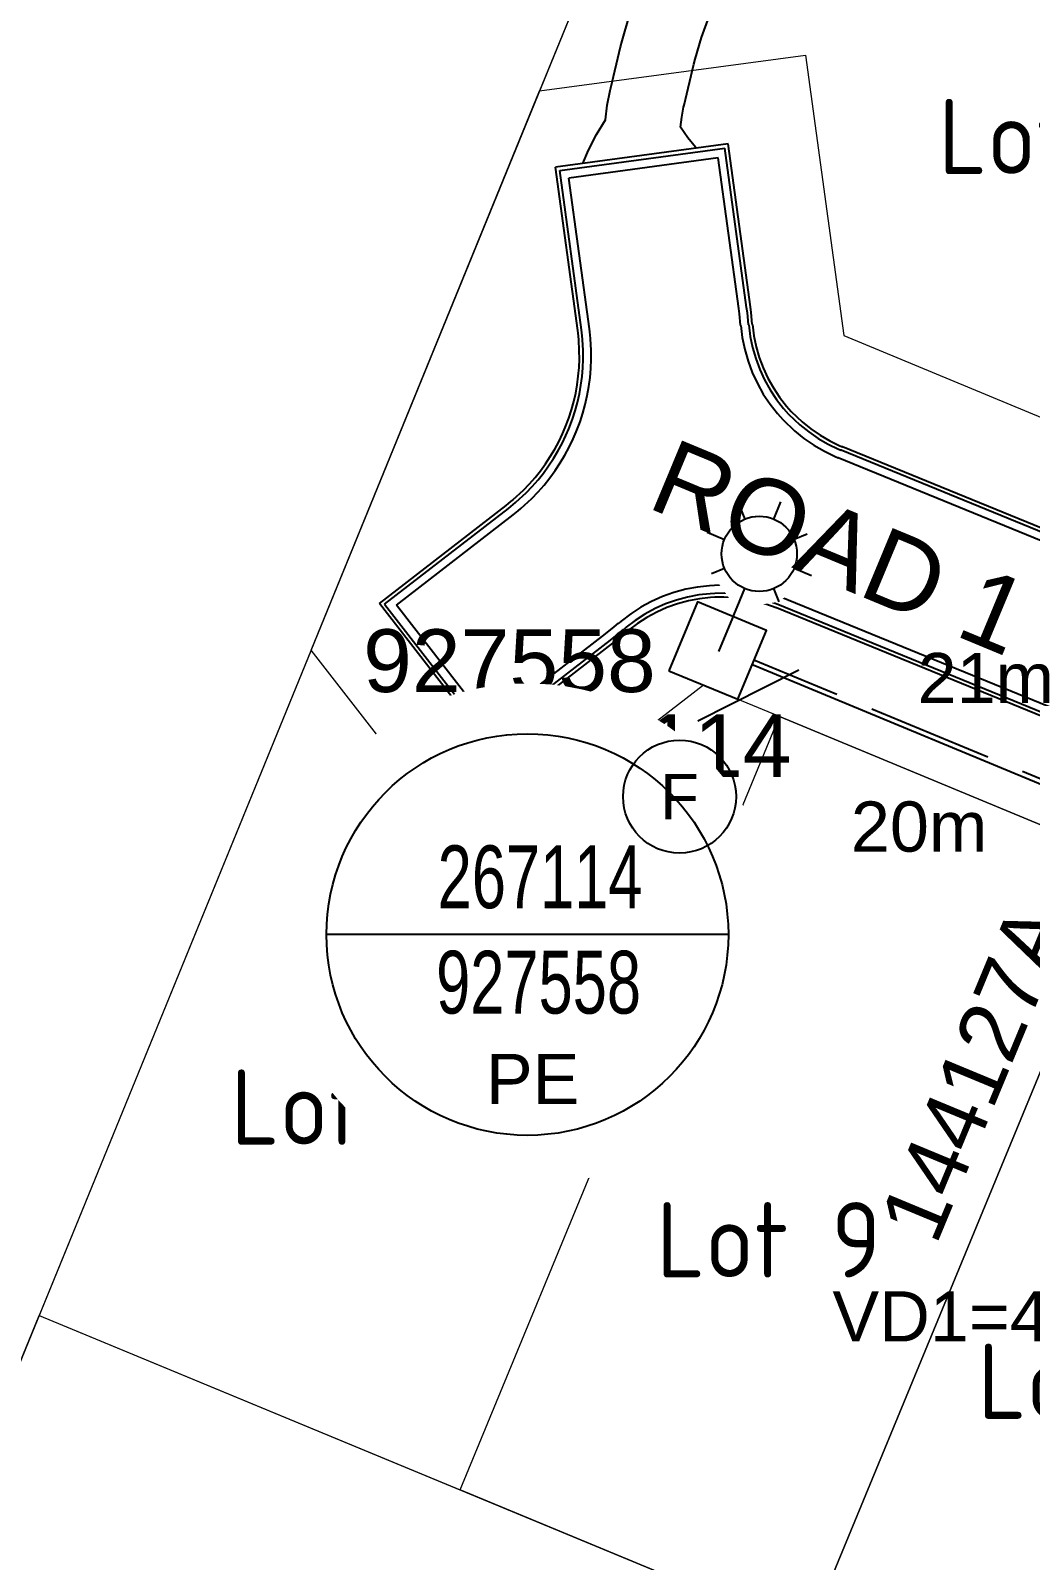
# Model space of a CAD drawing. Header units: metres. Extents: x 280551 to 281020, y 6140654 to 6141128.
# Drawn here: x 280695.5 to 280735.3, y 6140788.2 to 6140849.2 of the extents above; entities that cross this region are included whole.
import ezdxf
from ezdxf.enums import TextEntityAlignment as Align

# ---------------------------------------------------------------- set-up
doc = ezdxf.new("R2010")
doc.units = ezdxf.units.M
doc.linetypes.add('IE Trench LV', pattern=[6.5, 5, -1.5])
doc.layers.get('0').update_dxf_attribs({"color": 6})
for name, color, linetype in [('_User Miscellaneous1', 251, 'Continuous'), ('Equip_LV_NEW', 2, 'Continuous'), ('Equip_SP_SL_NEW', 2, 'Continuous'), ('Mains_LV_New_R17', 2, 'Continuous'), ('Notes_LV_MISC', 7, 'Continuous'), ('Notes_SL_MISC', 7, 'Continuous'), ('Notes_SP_MISC', 7, 'Continuous'), ('Notes_SP_NEW', 2, 'Continuous'), ('SupportsUG_SP_LV_SL_NEW', 2, 'Continuous'), ('Trench_SP_NEW', 2, 'Continuous')]:
    doc.layers.add(name, color=color, linetype=linetype)
for name, color, linetype, lineweight in [('Cadastre Developer_SP_NEW', 2, 'Continuous', 5), ('Cadastre Easements_SP_NEW', 2, 'Continuous', 5), ('Cadastre Land Parcels_SP_EXT', 9, 'Continuous', 5), ('Cadastre Roads_SP_NEW', 2, 'Continuous', 5)]:
    doc.layers.add(name, color=color, linetype=linetype, lineweight=lineweight)
doc.styles.add('iecARIAL', font='arial.ttf', dxfattribs={"height": 2})
doc.styles.add('LotNum', font='isocp.shx', dxfattribs={"height": 1.8})
doc.styles.add('POLE_LABEL', font='arial.ttf')
doc.styles.add('SL_LABEL', font='arial.ttf')
doc.styles.get("Standard").update_dxf_attribs({"font": 'arial.ttf'})
doc.linetypes.add('Cable 5', pattern='A,10,-1,["o",Standard,S=2,R=0,X=-1,Y=-0.7],-1e-05,["o",Standard,S=2,R=0,X=-0.2,Y=-0.7],-1.2', length=12.20001)
doc.linetypes.add('Cable New UG', pattern='A,7,-0.25,["x",Standard,S=2,R=0,X=0.2,Y=-0.8],-2.1', length=9.35)
doc.linetypes.add('IE Trench HV', pattern='A,7,-0.2,["/",Standard,S=3,R=0,X=0.6,Y=-1.4],-2.5', length=9.7)
doc.linetypes.add('IECLCABD1', pattern='A,5.25,-0.1,["o",Standard,S=2,R=0,X=1.5,Y=-0.7],-4', length=9.35)

# ---------------------------------------------------------------- blocks, each defined once
blk = doc.blocks.new('*U126')
for tag, flags, p in [('LEGEND', 9, (1.5, 0.6)), ('SUBURB', 9, (1.5, 0.2)), ('STREETNAME', 9, (1.5, 0)), ('PARENT', 9, (1.5, 0.4)), ('Z', 1, (1.5, -0.6)), ('LOCATION', 9, (1.5, -0.2)), ('NOTES', 9, (1.5, -0.4))]:
    blk.add_attdef(tag, text='', height=0.2, dxfattribs=dict(flags=flags)).set_placement(p, align=Align.MIDDLE_LEFT)
blk.add_wipeout([(-2.475, 3), (2.475, 3), (2.475, 1.02), (-2.475, 1.02)])
at = {"lineweight": -3}
blk.add_lwpolyline([(-2.475, 3), (2.475, 3), (2.475, 1.02), (-2.475, 1.02)], close=True, dxfattribs=at)
for tag, height, flags, p in [('ASSET_NUM', 2.5, 8, (2, 4)), ('STREET_CODE', 0.2, 9, (1.5, 2)), ('OWNED_BY', 0.2, 9, (1.5, 1.8)), ('OPERATED_BY', 0.2, 9, (1.5, 1.6)), ('STATE', 0.2, 9, (1.5, 1.2)), ('MAINTAINED_BY', 0.2, 9, (1.5, 1.4)), ('SUPPORT_TYPE', 0.2, 9, (1.5, 1)), ('USAGE', 0.2, 9, (1.5, 0.8))]:
    blk.add_attdef(tag, text='', height=height, dxfattribs=dict(flags=flags)).set_placement(p, align=Align.MIDDLE_LEFT)
blk = doc.blocks.new('COLUMN_NEW')
for tag, height, flags, p in [('ASSET_NUM', 2.5, 8, (2, 2)), ('STREETNAME', 0.2, 9, (1.5, -2)), ('LOCATION', 0.2, 9, (1.5, -2.2)), ('NOTES', 0.2, 9, (1.5, -2.4)), ('Z', 0.2, 1, (1.5, -2.8)), ('LABEL_ALIGNMENT', 0.2, 9, (1.5, -2.6))]:
    blk.add_attdef(tag, text='', height=height, dxfattribs=dict(flags=flags)).set_placement(p, align=Align.MIDDLE_LEFT)
blk.add_wipeout([(-1.485, -1.485), (1.485, -1.485), (1.485, 1.485), (-1.485, 1.485)])
at = {"lineweight": -3}
blk.add_lwpolyline([(-1.485, -1.485), (1.485, -1.485), (1.485, 1.485), (-1.485, 1.485)], close=True, dxfattribs=at)
at = {"style": 'POLE_LABEL', "flags": 9}
blk.add_attdef('STRUCTURE_PLANT_NUMBER', text='', height=0.2, dxfattribs=at).set_placement((1.5, 0.242), align=Align.MIDDLE_LEFT)
at = {"flags": 9}
for tag, p in [('STREET_CODE', (1.5, 0)), ('OWNED_BY', (1.5, -0.4)), ('OPERATED_BY', (1.5, -0.6)), ('COLUMN_TYPE', (1.5, -0.2)), ('STATE', (1.5, -1)), ('USAGE', (1.5, -1.2)), ('MAINTAINED_BY', (1.5, -0.8)), ('SUBURB', (1.5, -1.8)), ('LEGEND', (1.5, -1.4)), ('PARENT', (1.5, -1.6))]:
    blk.add_attdef(tag, text='', height=0.2, dxfattribs=at).set_placement(p, align=Align.MIDDLE_LEFT)
blk = doc.blocks.new('SL_LANTERN_NEW')
blk.add_line((0, 0), (0, 0))
for tag, p, flags in [('Z', (0, 0), 1), ('OPERATED_BY', (0, -9.607), 9)]:
    blk.add_attdef(tag, p, '', height=0.2, dxfattribs=dict(flags=flags))
at = {"style": 'SL_LABEL', "flags": 9}
blk.add_attdef('STREET_CODE', text='', height=0.2, dxfattribs=at).set_placement((0, -0.2), align=Align.MIDDLE_LEFT)
for tag, height, flags, p in [('CONSTRUCTED_VOLTAGE', 0.2, 9, (0, -0.4)), ('CONTROL_TYPE', 0.2, 9, (0, -0.6)), ('LANTERN_PURPOSE', 0.2, 9, (0, -0.8)), ('LANTERN_TYPE', 0.2, 9, (0, -1)), ('NO_PHASES', 0.2, 9, (0, -1.2)), ('OPERATING_VOLTAGE', 0.2, 9, (0, -1.4)), ('ORIENTATION', 0.2, 9, (0, -1.6)), ('OWNED_BY', 0.2, 9, (0, -1.8)), ('LNUMBER', 2.5, 8, (1.2, -2.8)), ('STATE', 0.2, 9, (0, -2)), ('CEXIST', 0.2, 9, (0, -2.4)), ('USAGE', 0.2, 9, (0, -2.2)), ('CNEW', 0.2, 9, (0, -2.6)), ('CNUMBER', 0.2, 9, (0, -2.8)), ('CREMOVE', 0.2, 9, (0, -3)), ('CREPLACE', 0.2, 9, (0, -3.2)), ('LKINGHEIGHT', 0.2, 9, (0, -3.4)), ('LBRACKET', 0.2, 9, (0, -3.6)), ('LBRACKETVOCAB', 0.2, 9, (0, -3.8)), ('LCATEGORY', 0.2, 9, (0, -4)), ('LCHARGE1', 0.2, 9, (0, -4.2)), ('LCHARGE1PERCENT', 0.2, 9, (0, -4.4)), ('LCHARGE2', 0.2, 9, (0, -4.6)), ('LCHARGE2PERCENT', 0.2, 9, (0, -4.8)), ('LCHARGE3', 0.2, 9, (0, -5)), ('LCHARGE3PERCENT', 0.2, 9, (0, -5.2)), ('LEXIST', 0.2, 9, (0, -5.4)), ('LLAMP', 0.2, 9, (0, -5.6)), ('LLAMPVOCAB', 0.2, 9, (0, -5.8)), ('LMAST', 0.2, 9, (0, -6)), ('LMASTVOCAB', 0.2, 9, (0, -6.2)), ('LNEW', 0.2, 9, (0, -6.4)), ('LANTNUMBER', 0.2, 9, (0, -6.6)), ('LOUTREACH', 0.2, 9, (0, -7)), ('LOUTREACHVOCAB', 0.2, 9, (0, -7.2)), ('LRATECODE', 0.2, 9, (0, -7.4)), ('LREMOVE', 0.2, 9, (0, -7.6)), ('LREPLACE', 0.2, 9, (0, -7.8)), ('LTYPE', 0.2, 9, (0, -8)), ('SUBURB', 0.2, 9, (0, -8.6)), ('LTYPEVOCAB', 0.2, 9, (0, -8.2)), ('LEGEND', 0.2, 9, (0, -8.4)), ('STREETNAME', 0.2, 9, (0, -8.8)), ('LOCATION', 0.2, 9, (0, -9)), ('NOTES', 0.2, 9, (0, -9.2)), ('MAINTAINED_BY', 0.2, 9, (0, -9.863))]:
    blk.add_attdef(tag, text='', height=height, dxfattribs=dict(flags=flags)).set_placement(p, align=Align.MIDDLE_LEFT)
blk.add_wipeout([(0, 6.468), (1.458, 5.676), (2.25, 4.218), (1.458, 2.759), (0, 1.865), (-1.459, 2.759), (-2.25, 4.218), (-1.459, 5.676)])
for p, q in [((0, 5.718), (0, 6.468)), ((-1.459, 5.676), (-1.061, 5.278)), ((1.458, 5.676), (1.06, 5.278)), ((-2.25, 4.218), (-1.5, 4.218)), ((1.5, 4.218), (2.25, 4.218)), ((-1.459, 2.759), (-1.061, 3.157)), ((1.458, 2.759), (1.06, 3.157)), ((0, 0), (0, 2.721))]:
    blk.add_line(p, q)
blk.add_circle((0, 4.218), 1.5)
at = {"style": 'SL_LABEL', "flags": 8}
blk.add_attdef('ASSET_NUM', text='', height=2.5, dxfattribs=at).set_placement((2, 2), align=Align.MIDDLE_LEFT)
blk = doc.blocks.new('SLANTERN_NUM_NEW')
blk.add_line((0, 0), (8, 0))
at = {"flags": 1}
blk.add_attdef('Z', (0, 0), '', height=0.2, dxfattribs=at)
blk.add_wipeout([(-0.314, 10), (-0.942, 9.961), (-1.565, 9.882), (-2.183, 9.764), (-2.791, 9.608), (-3.389, 9.413), (-3.973, 9.182), (-4.542, 8.914), (-5.093, 8.612), (-5.624, 8.275), (-6.132, 7.905), (-6.616, 7.505), (-7.075, 7.075), (-7.505, 6.616), (-7.905, 6.132), (-8.275, 5.624), (-8.612, 5.093), (-8.914, 4.542), (-9.182, 3.973), (-9.413, 3.389), (-9.608, 2.791), (-9.764, 2.183), (-9.882, 1.565), (-9.961, 0.942), (-10, 0.314), (-10, -0.314), (-9.961, -0.942), (-9.882, -1.565), (-9.764, -2.183), (-9.608, -2.791), (-9.413, -3.389), (-9.182, -3.973), (-8.914, -4.542), (-8.612, -5.093), (-8.275, -5.624), (-7.905, -6.132), (-7.505, -6.616), (-7.075, -7.075), (-6.616, -7.505), (-6.132, -7.905), (-5.624, -8.275), (-5.093, -8.612), (-4.542, -8.914), (-3.973, -9.182), (-3.389, -9.413), (-2.791, -9.608), (-2.183, -9.764), (-1.565, -9.882), (-0.942, -9.961), (-0.314, -10), (0.314, -10), (0.942, -9.961), (1.565, -9.882), (2.183, -9.764), (2.791, -9.608), (3.389, -9.413), (3.973, -9.182), (4.542, -8.914), (5.093, -8.612), (5.624, -8.275), (6.132, -7.905), (6.616, -7.505), (7.075, -7.075), (7.505, -6.616), (7.905, -6.132), (8.275, -5.624), (8.612, -5.093), (8.914, -4.542), (9.182, -3.973), (9.413, -3.389), (9.608, -2.791), (9.764, -2.183), (9.882, -1.565), (9.961, -0.942), (10, -0.314), (10, 0.314), (9.961, 0.942), (9.882, 1.565), (9.764, 2.183), (9.608, 2.791), (9.413, 3.389), (9.182, 3.973), (8.914, 4.542), (8.612, 5.093), (8.275, 5.624), (7.905, 6.132), (7.505, 6.616), (7.075, 7.075), (6.616, 7.505), (6.132, 7.905), (5.624, 8.275), (5.093, 8.612), (4.542, 8.914), (3.973, 9.182), (3.389, 9.413), (2.791, 9.608), (2.183, 9.764), (1.565, 9.882), (0.942, 9.961), (0.314, 10)])
at = {"linetype": 'Continuous'}
blk.add_line((8, 0), (-8, 0), dxfattribs=at)
blk.add_circle((0, 0), 8, dxfattribs=at)
at = {"width": 0.7}
for tag, p in [('SNUMBER', (0.505, 1.051)), ('CNUMBER', (0.444, -3.148))]:
    blk.add_attdef(tag, text='', height=2.5, dxfattribs=at).set_placement(p, align=Align.CENTER)
at = {"layer": 'Notes_LV_MISC', "linetype": 'IECLCABD1', "insert": (-1.654, -4.754), "char_height": 2, "attachment_point": 1, "style": 'iecARIAL'}
blk.add_mtext_dynamic_manual_height_columns('PE', width=3.96525, gutter_width=10, heights=[0], dxfattribs=at)
blk = doc.blocks.new('DUCT_INDICATOR')
blk.add_circle((0, 0), 2.25)
blk.add_attdef('CODE', text='', height=1.8).set_placement((0, 0), align=Align.MIDDLE_CENTER)
at = {"flags": 1}
blk.add_attdef('Z', (0, 0), '', height=0.2, dxfattribs=at)

msp = doc.modelspace()

# ---------------------------------------------------------------- linework, layer by layer
at = {"layer": '_User Miscellaneous1'}
for points in [[(280717.47647, 6140843.86838), (280717.70432, 6140844.40075), (280718.02368, 6140845.02314), (280718.37998, 6140845.60457), (280718.4559, 6140846.19334), (280718.56844, 6140846.77623), (280718.595, 6140846.89061), (280718.9845, 6140848.52216), (280719.04342, 6140848.76109), (280719.35009, 6140849.81727), (280719.72644, 6140850.85067), (280720.17079, 6140851.8567), (280720.68118, 6140852.83089), (280721.25533, 6140853.76893), (280721.8907, 6140854.66662), (280721.93539, 6140854.72523), (280722.58445, 6140855.52), (280723.33352, 6140856.32527), (280724.13456, 6140857.07885), (280724.98403, 6140857.77739), (280725.87814, 6140858.41779), (280726.41141, 6140858.74833)], [(280722.00571, 6140844.48696), (280721.97264, 6140844.52038), (280721.65652, 6140844.89783), (280721.36589, 6140845.31408), (280721.41783, 6140845.71693), (280721.49483, 6140846.11575), (280721.513, 6140846.194), (280721.9025, 6140847.82556), (280721.95071, 6140848.02105), (280722.20162, 6140848.88519), (280722.50954, 6140849.7307), (280722.87311, 6140850.55381), (280723.29069, 6140851.35088), (280723.76045, 6140852.11836), (280724.2803, 6140852.85284), (280724.31686, 6140852.90079), (280724.84792, 6140853.55106), (280725.46079, 6140854.20992), (280726.11619, 6140854.82648), (280726.81121, 6140855.39801), (280727.54275, 6140855.92198), (280728.30758, 6140856.39604), (280728.58872, 6140856.55316), (280729.93768, 6140857.28604)]]:
    msp.add_lwpolyline(points, dxfattribs=at)
at = {"layer": '_User Miscellaneous1', "linetype": 'Continuous', "elevation": 9999}
for points in [[(280723.26748, 6140844.65626), (280716.39083, 6140843.72068)], [(280724.22988, 6140837.45528), (280724.22874, 6140837.46838), (280724.18025, 6140837.93458), (280724.15194, 6140838.15536), (280723.26748, 6140844.65626)], [(280716.55968, 6140843.59227), (280723.13907, 6140844.48741)], [(280722.86917, 6140844.09746), (280716.92394, 6140843.2886)], [(280723.76164, 6140837.41466), (280723.76054, 6140837.42734), (280723.71362, 6140837.87839), (280723.68623, 6140838.092), (280722.86917, 6140844.09746)], [(280724.08044, 6140837.44232), (280724.07931, 6140837.45528), (280724.03133, 6140837.91665), (280724.00331, 6140838.13514), (280723.13907, 6140844.48741)], [(280709.3789, 6140826.34539), (280714.4233, 6140830.2502), (280714.61084, 6140830.40022), (280714.70217, 6140830.47692), (280714.70737, 6140830.48136), (280714.71257, 6140830.48581), (280715.11799, 6140830.85966), (280715.35538, 6140831.10619), (280715.58132, 6140831.36325), (280715.79535, 6140831.63031), (280715.99703, 6140831.90682), (280716.18593, 6140832.19221), (280716.36167, 6140832.48588), (280716.52389, 6140832.78724), (280716.67224, 6140833.09566), (280716.783, 6140833.35258), (280716.92617, 6140833.73111), (280717.03121, 6140834.05684), (280717.12136, 6140834.387), (280717.1964, 6140834.72091), (280717.25619, 6140835.05789), (280717.30062, 6140835.39724), (280717.32957, 6140835.73825), (280717.343, 6140836.08023), (280717.34088, 6140836.42247), (280717.31644, 6140836.84864), (280717.31585, 6140836.85546), (280717.31526, 6140836.86228), (280717.29002, 6140837.10489), (280717.27529, 6140837.21978), (280716.39083, 6140843.72068)], [(280709.58933, 6140826.3186), (280714.51512, 6140830.13159), (280714.7064, 6140830.2846), (280714.79954, 6140830.36282), (280714.80485, 6140830.36735), (280714.81015, 6140830.37189), (280715.22364, 6140830.75319), (280715.46576, 6140831.00463), (280715.69621, 6140831.26681), (280715.9145, 6140831.53919), (280716.1202, 6140831.8212), (280716.31286, 6140832.11228), (280716.4921, 6140832.4118), (280716.65755, 6140832.71917), (280716.80886, 6140833.03373), (280716.92183, 6140833.29577), (280717.06784, 6140833.68184), (280717.17498, 6140834.01405), (280717.26692, 6140834.35079), (280717.34346, 6140834.69135), (280717.40445, 6140835.03504), (280717.44975, 6140835.38115), (280717.47928, 6140835.72896), (280717.49298, 6140836.07775), (280717.49082, 6140836.42681), (280717.46589, 6140836.86147), (280717.46529, 6140836.86843), (280717.46468, 6140836.87538), (280717.43895, 6140837.12282), (280717.42392, 6140837.24), (280716.55968, 6140843.59227)], [(280710.06198, 6140826.2798), (280714.711, 6140829.87854), (280714.91025, 6140830.03793), (280715.00727, 6140830.11941), (280715.0128, 6140830.12413), (280715.01832, 6140830.12886), (280715.44904, 6140830.52605), (280715.70125, 6140830.78796), (280715.9413, 6140831.06106), (280716.16869, 6140831.34479), (280716.38295, 6140831.63856), (280716.58365, 6140831.94176), (280716.77036, 6140832.25377), (280716.94269, 6140832.57394), (280717.10031, 6140832.90161), (280717.21798, 6140833.17456), (280717.37008, 6140833.57672), (280717.48169, 6140833.92278), (280717.57746, 6140834.27354), (280717.65719, 6140834.6283), (280717.72071, 6140834.98631), (280717.76791, 6140835.34684), (280717.79867, 6140835.70914), (280717.81294, 6140836.07247), (280717.81068, 6140836.43606), (280717.78472, 6140836.88884), (280717.78409, 6140836.89609), (280717.78346, 6140836.90333), (280717.75665, 6140837.16108), (280717.741, 6140837.28314), (280716.92394, 6140843.2886)], [(280723.77113, 6140837.41089), (280723.83125, 6140836.93246), (280723.92795, 6140836.46007), (280724.06067, 6140835.99651), (280724.22862, 6140835.54451), (280724.43081, 6140835.10676), (280724.66604, 6140834.68584), (280724.93292, 6140834.28425), (280725.22988, 6140833.90435), (280725.43818, 6140833.67014), (280725.90681, 6140833.21848), (280726.28279, 6140832.91657), (280726.68085, 6140832.64445), (280727.09865, 6140832.40372), (280727.53371, 6140832.19581), (280727.64305, 6140832.14986)], [(280724.08993, 6140837.43855), (280724.14698, 6140836.98454), (280724.23875, 6140836.53626), (280724.3647, 6140836.09635), (280724.52407, 6140835.66742), (280724.71594, 6140835.25202), (280724.93917, 6140834.85258), (280725.19243, 6140834.47148), (280725.47423, 6140834.11097), (280725.6719, 6140833.88871), (280726.11661, 6140833.46011), (280726.4734, 6140833.17361), (280726.85115, 6140832.91537), (280727.24763, 6140832.68693), (280727.66048, 6140832.48963), (280727.76424, 6140832.44602)], [(280724.23937, 6140837.45151), (280724.29498, 6140837.00895), (280724.38444, 6140836.57197), (280724.50721, 6140836.14315), (280724.66257, 6140835.72504), (280724.8496, 6140835.3201), (280725.0672, 6140834.93074), (280725.31408, 6140834.55924), (280725.58877, 6140834.20782), (280725.78146, 6140833.99117), (280726.21496, 6140833.57337), (280726.56275, 6140833.29409), (280726.93098, 6140833.04237), (280727.31746, 6140832.81968), (280727.71991, 6140832.62736), (280727.82105, 6140832.58485)], [(280769.78564, 6140815.25042), (280769.77638, 6140815.25421), (280727.76424, 6140832.44602), (280727.75498, 6140832.44981)], [(280769.84244, 6140815.38925), (280769.83319, 6140815.39304), (280727.82105, 6140832.58485), (280727.81179, 6140832.58864)], [(280769.66444, 6140814.95426), (280769.65519, 6140814.95805), (280727.64305, 6140832.14986), (280727.63379, 6140832.15365)], [(280725.36142, 6140826.6006), (280724.90846, 6140826.76592), (280724.44414, 6140826.89595), (280723.97119, 6140826.98991), (280723.49242, 6140827.04724), (280723.10809, 6140827.06649), (280722.72331, 6140827.06213), (280722.52876, 6140827.05091), (280722.04957, 6140826.99722), (280721.57593, 6140826.90687), (280721.11062, 6140826.78038), (280720.65642, 6140826.61851), (280720.21599, 6140826.42221), (280719.79196, 6140826.19265), (280719.38681, 6140825.93118), (280719.00296, 6140825.63935), (280718.91227, 6140825.56328)], [(280713.62701, 6140820.85749), (280709.3789, 6140826.34539)], [(280709.58933, 6140826.3186), (280713.65381, 6140821.06792)], [(280713.7347, 6140821.53521), (280710.06198, 6140826.2798)], [(280725.24023, 6140826.30444), (280724.81039, 6140826.46132), (280724.36976, 6140826.58471), (280723.92095, 6140826.67388), (280723.46662, 6140826.72829), (280723.1019, 6140826.74655), (280722.73675, 6140826.74241), (280722.55214, 6140826.73177), (280722.09741, 6140826.68082), (280721.64793, 6140826.59507), (280721.20638, 6140826.47504), (280720.77535, 6140826.32143), (280720.35741, 6140826.13515), (280719.95501, 6140825.91731), (280719.57054, 6140825.66918), (280719.20628, 6140825.39225), (280719.12022, 6140825.32006)], [(280725.18342, 6140826.16561), (280724.76441, 6140826.31854), (280724.33489, 6140826.43882), (280723.8974, 6140826.52574), (280723.45452, 6140826.57878), (280723.099, 6140826.59658), (280722.74306, 6140826.59254), (280722.5631, 6140826.58217), (280722.11983, 6140826.5325), (280721.68169, 6140826.44892), (280721.25126, 6140826.33191), (280720.8311, 6140826.18218), (280720.42369, 6140826.00059), (280720.03144, 6140825.78824), (280719.65667, 6140825.54637), (280719.30159, 6140825.27642), (280719.21769, 6140825.20605)], [(280767.66472, 6140808.94389), (280767.65547, 6140808.94767), (280767.28014, 6140809.10126), (280767.27088, 6140809.10505), (280767.26163, 6140809.10884), (280725.24949, 6140826.30065), (280725.24023, 6140826.30444)], [(280767.78591, 6140809.24005), (280767.77666, 6140809.24384), (280767.40133, 6140809.39742), (280767.39208, 6140809.40121), (280767.38282, 6140809.405), (280725.37068, 6140826.59681), (280725.36142, 6140826.6006)], [(280767.60791, 6140808.80506), (280767.59866, 6140808.80885), (280767.22333, 6140808.96244), (280767.21407, 6140808.96622), (280767.20482, 6140808.97001), (280725.19268, 6140826.16182), (280725.18342, 6140826.16561)], [(280713.62701, 6140820.85749), (280718.67142, 6140824.7623), (280719.03181, 6140825.05058), (280719.2073, 6140825.19796), (280719.2173, 6140825.2065)], [(280713.65381, 6140821.06792), (280718.5796, 6140824.88091), (280718.93626, 6140825.16621), (280719.10993, 6140825.31206), (280719.11983, 6140825.32051)], [(280713.7347, 6140821.53521), (280718.38372, 6140825.13396), (280718.73241, 6140825.41288), (280718.9022, 6140825.55547), (280718.91187, 6140825.56374)]]:
    msp.add_lwpolyline(points, dxfattribs=at)
at = {"layer": 'Cadastre Developer_SP_NEW', "color": 2}
for points in [[(280721.49225, 6140860.78822), (280715.76137, 6140846.76031), (280726.34988, 6140848.19097), (280727.86967, 6140837.01354), (280745.22976, 6140829.80646), (280752.71627, 6140847.84014)], [(280725.31627, 6140821.83225), (280722.28179, 6140823.093), (280713.202, 6140816.06446), (280706.65902, 6140824.47982), (280695.83224, 6140797.97827), (280712.59328, 6140791.02765)], [(280726.44911, 6140785.28167), (280712.59328, 6140791.02765), (280725.31627, 6140821.83225), (280739.17208, 6140816.08628)]]:
    msp.add_lwpolyline(points, close=True, dxfattribs=at)
for points in [[(280726.44858, 6140785.28038), (280739.17208, 6140816.08628), (280753.02792, 6140810.3403), (280740.30496, 6140779.53568), (280726.44911, 6140785.28167)], [(280720.36546, 6140770.60836), (280689.82384, 6140783.27105), (280695.83224, 6140797.97827), (280726.44911, 6140785.28167), (280720.36546, 6140770.60836)]]:
    msp.add_lwpolyline(points, dxfattribs=at)
at = {"layer": 'Cadastre Land Parcels_SP_EXT', "linetype": 'Continuous'}
msp.add_lwpolyline([(280684.88006, 6140771.16977), (280727.09395, 6140874.49995), (280741.65037, 6140909.66658), (280693.74212, 6140929.63019), (280681.32794, 6140899.6804), (280695.15659, 6140893.97623), (280686.72365, 6140873.34261), (280665.01538, 6140855.5541), (280655.64611, 6140829.32753), (280666.76074, 6140824.71851), (280658.586, 6140804.99145), (280649.91315, 6140784.07349), (280653.7308, 6140762.40197), (280648.94476, 6140757.0014), (280649.63791, 6140728.12343), (280650.82094, 6140685.87359), (280697.54095, 6140666.54049), (280684.88006, 6140771.16977)], close=True, dxfattribs=at)
at = {"layer": 'Cadastre Roads_SP_NEW', "color": 2}
msp.add_lwpolyline([(280774.49505, 6140822.02857), (280765.64156, 6140800.80089), (280763.47205, 6140806.01072), (280753.02792, 6140810.3403), (280739.17208, 6140816.08628), (280725.31627, 6140821.83225), (280722.28179, 6140823.093), (280713.202, 6140816.06446), (280706.65902, 6140824.47982), (280715.76137, 6140846.76031), (280726.34988, 6140848.19097), (280727.86967, 6140837.01354), (280745.22972, 6140829.80648), (280759.10252, 6140824.06135), (280769.26062, 6140819.84881), (280774.49505, 6140822.02857)], dxfattribs=at)
at = {"layer": 'Mains_LV_New_R17', "linetype": 'Cable 5'}
msp.add_lwpolyline([(280722.85655, 6140824.47852), (280739.74684, 6140817.4718)], dxfattribs=at)
at = {"layer": 'Notes_SL_MISC', "linetype": 'Cable 5'}
msp.add_lwpolyline([(280722.85655, 6140824.47852), (280739.74684, 6140817.4718)], dxfattribs=at)
at = {"layer": 'Trench_SP_NEW', "linetype": 'IE Trench LV', "flags": 128}
for points in [[(280722.98171, 6140824.6408), (280739.82329, 6140817.65661)], [(280726.08696, 6140823.68864), (280726.08696, 6140823.68864), (280722.05994, 6140821.6575)]]:
    msp.add_lwpolyline(points, dxfattribs=at)

# ---------------------------------------------------------------- texts
at = {"layer": 'Cadastre Developer_SP_NEW', "color": 2, "linetype": 'IE Trench HV', "style": 'LotNum'}
for s, p in [('Lot 7', (280736.06546, 6140844.94622)), ('Lot 8', (280707.96177, 6140806.2782)), ('Lot 9', (280724.88555, 6140800.99199)), ('Lot 10', (280738.28355, 6140795.35336))]:
    msp.add_text(s, height=3, dxfattribs=at).set_placement(p, align=Align.MIDDLE_CENTER)
at = {"layer": 'Notes_LV_MISC', "linetype": 'Cable New UG', "char_height": 2, "attachment_point": 1, "style": 'iecARIAL'}
for s, insert in [('21m', (280730.80894, 6140824.37015)), ('VD1=4.2V', (280727.41691, 6140798.94096))]:
    msp.add_mtext_dynamic_manual_height_columns(s, width=4.5646651, gutter_width=10, heights=[0], dxfattribs=dict(at, insert=insert))
at = {"layer": 'Notes_SP_MISC'}
msp.add_text('ROAD 1', height=3, rotation=337.428, dxfattribs=at).set_placement((280719.96323, 6140830.19475))
at = {"layer": 'Notes_SP_MISC', "color": 2, "insert": (280728.15325, 6140818.45403), "char_height": 2, "attachment_point": 1, "style": 'iecARIAL'}
msp.add_mtext_dynamic_manual_height_columns('20m', width=2.9006178, gutter_width=10, heights=[0], dxfattribs=at)

# ---------------------------------------------------------------- next in the draw order: block references
at = {"layer": 'Equip_LV_NEW'}
ref = msp.add_blockref('*U126', (280739.17208, 6140816.08628), dxfattribs=dict(at, rotation=337.4541083858813))
ref.add_attrib('ASSET_NUM', '144127A', dxfattribs={"layer": '0', "height": 2.5, "rotation": 67.4541084}).set_placement((280730.38609, 6140801.20462), align=Align.MIDDLE_LEFT)
at = {"layer": 'SupportsUG_SP_LV_SL_NEW'}
ref = msp.add_blockref('COLUMN_NEW', (280722.85064, 6140824.46473), dxfattribs=dict(at, rotation=337.4763504706823))
ref.add_attrib('ASSET_NUM', '927558', dxfattribs={"layer": '0', "height": 2.5}).set_placement((280708.73238, 6140824.06212), align=Align.MIDDLE_LEFT)

# ---------------------------------------------------------------- next in the draw order: block references
at = {"layer": 'Equip_SP_SL_NEW', "linetype": 'IE Trench LV'}
ref = msp.add_blockref('SL_LANTERN_NEW', (280722.89122, 6140824.42259), dxfattribs=dict(at, rotation=337.4759999339418))
ref.add_attrib('ASSET_NUM', '267114', dxfattribs={"layer": '0', "height": 2.5, "style": 'SL_LABEL'}).set_placement((280714.13924, 6140820.67823), align=Align.MIDDLE_LEFT)

# ---------------------------------------------------------------- next in the draw order: block references
at = {"layer": 'Notes_SL_MISC'}
ref = msp.add_blockref('COLUMN_NEW', (280722.85064, 6140824.46473), dxfattribs=dict(at, rotation=337.4763504706823))
ref.add_attrib('ASSET_NUM', '927558', dxfattribs={"layer": '0', "height": 2.5}).set_placement((280710.09969, 6140813.84273), align=Align.MIDDLE_LEFT)

# ---------------------------------------------------------------- next in the draw order: block references
at = {"layer": 'Notes_SL_MISC', "linetype": 'IE Trench LV'}
ref = msp.add_blockref('SL_LANTERN_NEW', (280722.89122, 6140824.42259), dxfattribs=dict(at, rotation=337.4759999339418))
ref.add_attrib('ASSET_NUM', '267114', dxfattribs={"layer": '0', "height": 2.5, "style": 'SL_LABEL'}).set_placement((280710.01562, 6140817.36771), align=Align.MIDDLE_LEFT)

# ---------------------------------------------------------------- next in the draw order: block references
at = {"layer": 'Notes_LV_MISC'}
msp.add_blockref('SLANTERN_NUM_NEW', (280715.2746, 6140813.15181), dxfattribs=at).add_auto_attribs({'SNUMBER': '267114', 'CNUMBER': '927558'})

# ---------------------------------------------------------------- next in the draw order: texts
at = {"layer": 'Cadastre Easements_SP_NEW'}
msp.add_text('ROAD 1', height=3, rotation=337.428, dxfattribs=at).set_placement((280719.96323, 6140830.19475))

# ---------------------------------------------------------------- next in the draw order: block references
at = {"layer": 'Notes_SP_NEW', "linetype": 'IE Trench HV'}
msp.add_blockref('DUCT_INDICATOR', (280721.3324, 6140818.64642), dxfattribs=at).add_auto_attribs({'CODE': 'F'})

doc.saveas('drawing.dxf')
